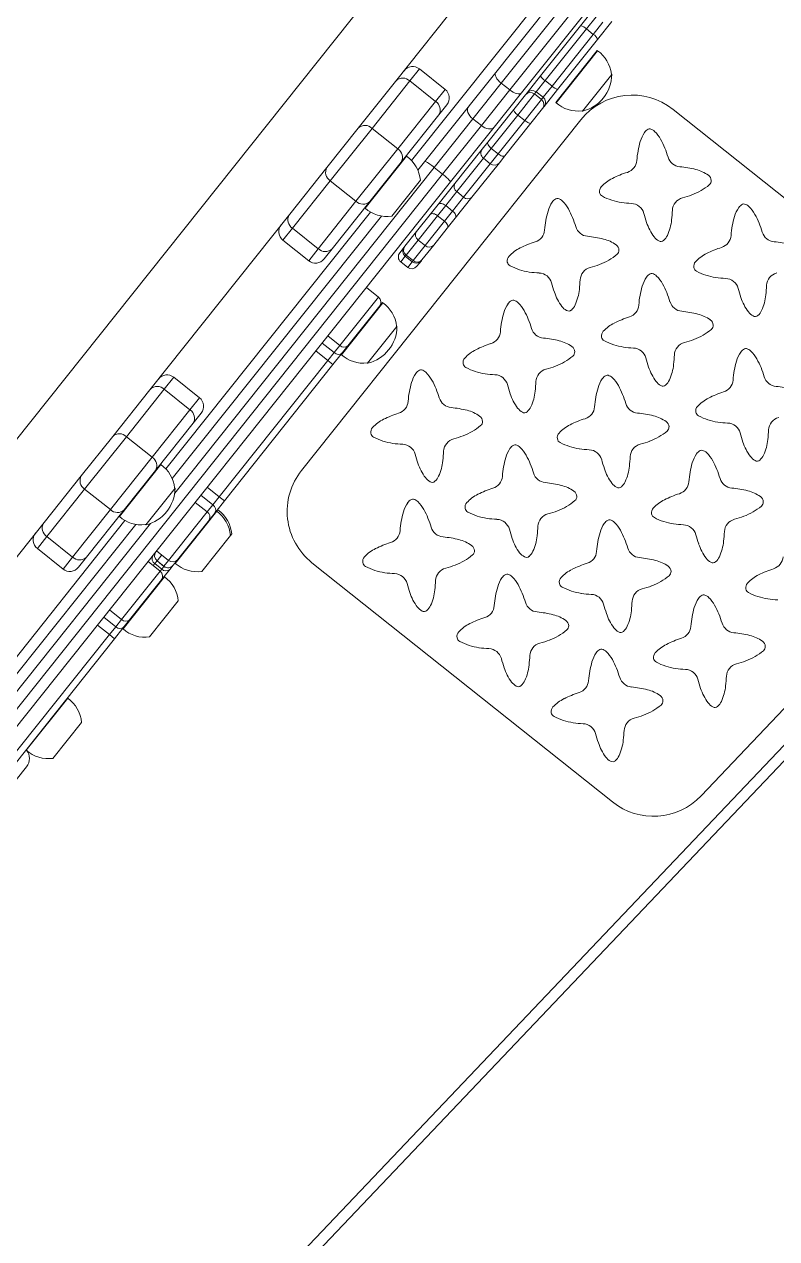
# Model space of a CAD drawing. Header units: millimetres. Extents: x -229914 to 856942, y -268655 to 87212.
# Drawn here: x -139557 to -139214, y 24177 to 24732 of the extents above; entities that cross this region are included whole.
import ezdxf

# ---------------------------------------------------------------- set-up
doc = ezdxf.new("R2010")
doc.units = ezdxf.units.MM

# ---------------------------------------------------------------- blocks, each defined once
blk = doc.blocks.new('Т912NEW')
at = {"color": 7, "linetype": 'Continuous', "lineweight": 15}
for p, q in [((-1836.47, 1046.99), (-1754.23, 1986.99)), ((-1749.25, 1986.55), (-1831.49, 1046.55)), ((-2156, 1914.17), (-2156, 1124.17)), ((-2084.25, 1850.94), (-2084.25, 1677.34)), ((-2079.25, 1677.34), (-2079.25, 1850.94)), ((-2074.25, 1850.74), (-2074.25, 1679.64)), ((-2089.25, 1775.8), (-2089.25, 1622.53)), ((-2122.5, 1647.89), (-2122.5, 1750.44)), ((-2072.25, 1720.35), (-2072.25, 1730.88)), ((-2062.25, 1730.88), (-2062.25, 1720.35)), ((-2069.25, 1727.99), (-2069.25, 1720.96)), ((-2065.25, 1720.96), (-2065.25, 1727.99)), ((-2072.25, 1691.08), (-2072.25, 1720.35)), ((-2065.25, 1720.96), (-2069.25, 1720.96)), ((-2069.25, 1720.96), (-2069.25, 1690.76)), ((-2065.25, 1690.76), (-2065.25, 1720.96)), ((-2062.25, 1720.35), (-2062.25, 1691.08)), ((-2059.05, 1716.34), (-2059.25, 1716.34)), ((-2059.25, 1686), (-2059.25, 1716.34)), ((-2059.05, 1685.98), (-2059.05, 1716.35)), ((-1822.15, 1716.86), (-2015.4, 1716.86)), ((-2047.25, 1711.92), (-2047.49, 1711.91)), ((-2047.25, 1690.42), (-2047.25, 1711.92)), ((-2072.25, 1681.24), (-2072.25, 1691.08)), ((-2069.25, 1690.76), (-2069.25, 1684.2)), ((-2065.25, 1690.76), (-2069.25, 1690.76)), ((-2065.25, 1684.2), (-2065.25, 1690.76)), ((-2062.25, 1691.08), (-2062.25, 1681.24)), ((-2059.25, 1686), (-2059.05, 1686)), ((-2047.49, 1690.42), (-2047.25, 1690.42)), ((-2045.4, 1686.86), (-2045.4, 1482.21)), ((-2072.25, 1680.01), (-2072.25, 1681.24)), ((-2069.25, 1684.2), (-2069.25, 1682.97)), ((-2065.25, 1684.2), (-2069.25, 1684.2)), ((-2069.25, 1682.97), (-2069.25, 1670.68)), ((-2065.25, 1682.97), (-2069.25, 1682.97)), ((-2065.25, 1682.97), (-2065.25, 1684.2)), ((-2065.25, 1670.68), (-2065.25, 1682.97)), ((-2062.25, 1681.24), (-2062.25, 1680.01)), ((-1810.17, 1479.6), (-1792.27, 1684.24)), ((-2079.25, 1677.34), (-2084.25, 1677.34)), ((-2084.25, 1677.34), (-2084.25, 1656.51)), ((-2079.25, 1656.51), (-2079.25, 1677.34)), ((-2074.25, 1679.64), (-2074.25, 1659.62)), ((-2072.25, 1671.47), (-2072.25, 1680.01)), ((-2062.25, 1680.01), (-2062.25, 1671.47)), ((-2072.25, 1652.46), (-2072.25, 1671.47)), ((-2065.25, 1670.68), (-2069.25, 1670.68)), ((-2069.25, 1670.68), (-2069.25, 1651.23)), ((-2065.25, 1651.23), (-2065.25, 1670.68)), ((-2062.25, 1671.47), (-2062.25, 1652.46)), ((-2117.5, 1659.17), (-2117.5, 1652.15)), ((-2102.5, 1659.17), (-2117.5, 1659.17)), ((-2102.5, 1652.15), (-2102.5, 1659.17)), ((-2074.25, 1659.62), (-2074.25, 1627.72)), ((-2097.5, 1654.17), (-2097.5, 1648.32)), ((-2079.25, 1656.51), (-2084.25, 1656.51)), ((-2084.25, 1656.51), (-2084.25, 1628.15)), ((-2079.25, 1628.15), (-2079.25, 1656.51)), ((-2122.5, 1620.66), (-2122.5, 1647.89)), ((-2117.5, 1652.15), (-2117.5, 1624.49)), ((-2102.5, 1652.15), (-2117.5, 1652.15)), ((-2102.5, 1624.49), (-2102.5, 1652.15)), ((-2097.5, 1648.32), (-2097.5, 1620.66)), ((-2072.25, 1648.43), (-2072.25, 1652.46)), ((-2072.25, 1628.31), (-2072.25, 1648.43)), ((-2065.25, 1651.23), (-2069.25, 1651.23)), ((-2062.25, 1652.46), (-2062.25, 1648.43)), ((-2062.25, 1648.43), (-2062.25, 1628.31)), ((-2069.25, 1645.43), (-2065.25, 1645.43)), ((-2079.25, 1628.15), (-2084.25, 1628.15)), ((-2079.25, 1024.6), (-2079.25, 1628.15)), ((-2074.25, 1627.72), (-2074.25, 1024.17)), ((-2072.25, 1616.09), (-2072.25, 1628.31)), ((-2065.25, 1625.97), (-2069.25, 1625.97)), ((-2069.25, 1625.97), (-2069.25, 1617.83)), ((-2065.25, 1617.83), (-2065.25, 1625.97)), ((-2062.25, 1628.31), (-2062.25, 1616.09)), ((-2122.5, 1597.67), (-2122.5, 1620.66)), ((-2117.5, 1624.49), (-2117.5, 1593.84)), ((-2102.5, 1624.49), (-2117.5, 1624.49)), ((-2102.5, 1593.84), (-2102.5, 1624.49)), ((-2097.3, 1624.34), (-2097.5, 1624.34)), ((-2097.5, 1620.66), (-2097.5, 1597.67)), ((-2097.3, 1593.98), (-2097.3, 1624.35)), ((-2085.5, 1598.67), (-2085.5, 1619.67)), ((-2072.25, 1610.17), (-2072.25, 1616.09)), ((-2069.25, 1617.83), (-2069.25, 1611.9)), ((-2065.25, 1617.83), (-2069.25, 1617.83)), ((-2065.25, 1611.9), (-2065.25, 1617.83)), ((-2062.25, 1616.09), (-2062.25, 1610.17)), ((-2072.25, 1600.28), (-2072.25, 1610.17)), ((-2069.25, 1611.9), (-2069.25, 1597.67)), ((-2065.25, 1611.9), (-2069.25, 1611.9)), ((-2065.25, 1597.67), (-2065.25, 1611.9)), ((-2062.25, 1610.17), (-2062.25, 1600.28)), ((-2122.5, 1570.44), (-2122.5, 1597.67)), ((-2097.5, 1597.67), (-2097.5, 1570.01)), ((-2072.25, 1591.67), (-2072.25, 1600.28)), ((-2065.25, 1597.67), (-2069.25, 1597.67)), ((-2069.25, 1597.67), (-2069.25, 1588.86)), ((-2065.25, 1588.86), (-2065.25, 1597.67)), ((-2062.25, 1600.28), (-2062.25, 1591.67)), ((-2102.5, 1593.84), (-2117.5, 1593.84)), ((-2117.5, 1593.84), (-2117.5, 1566.18)), ((-2102.5, 1566.18), (-2102.5, 1593.84)), ((-2097.5, 1594), (-2097.3, 1594)), ((-2089.25, 1595.8), (-2089.25, 1442.53)), ((-2072.25, 1591.22), (-2072.25, 1591.67)), ((-2062.25, 1591.67), (-2062.25, 1591.22)), ((-2072.25, 1587.94), (-2072.25, 1591.22)), ((-2065.25, 1588.86), (-2069.25, 1588.86)), ((-2069.25, 1588.22), (-2065.25, 1588.22)), ((-2062.25, 1591.22), (-2062.25, 1587.94)), ((-2069.25, 1584.94), (-2065.25, 1584.94)), ((-2122.5, 1467.9), (-2122.5, 1570.44)), ((-2097.5, 1570.01), (-2097.5, 1564.17)), ((-2102.5, 1566.18), (-2117.5, 1566.18)), ((-2117.5, 1566.18), (-2117.5, 1559.17)), ((-2102.5, 1559.17), (-2102.5, 1566.18)), ((-2067.25, 1566.04), (-2074.25, 1566.04)), ((-2064.05, 1565.21), (-2064.25, 1565.21)), ((-2064.25, 1535.07), (-2064.25, 1565.21)), ((-2064.05, 1534.85), (-2064.05, 1565.22)), ((-2102.5, 1559.17), (-2117.5, 1559.17)), ((-2052.25, 1560.79), (-2052.49, 1560.78)), ((-2052.25, 1539.29), (-2052.25, 1560.79)), ((-2067.25, 1537.76), (-2074.25, 1537.76)), ((-2067.25, 1533.57), (-2067.25, 1537.76)), ((-2052.49, 1539.3), (-2052.25, 1539.29)), ((-2067.25, 1533.57), (-2074.25, 1533.57)), ((-2067.25, 1528.96), (-2067.25, 1533.57)), ((-2064.25, 1535.07), (-2064.25, 1528.96)), ((-2064.25, 1534.87), (-2064.05, 1534.87)), ((-2067.25, 1528.96), (-2074.25, 1528.96)), ((-2067.25, 1528.96), (-2064.25, 1528.96)), ((-2067.25, 1449.37), (-2067.25, 1528.96)), ((-2064.25, 1528.96), (-2064.25, 1449.37)), ((-2117.5, 1479.17), (-2117.5, 1472.15)), ((-2102.5, 1479.17), (-2117.5, 1479.17)), ((-2102.5, 1472.15), (-2102.5, 1479.17)), ((-2117.5, 1472.15), (-2117.5, 1444.49)), ((-2102.5, 1472.15), (-2117.5, 1472.15)), ((-2102.5, 1444.49), (-2102.5, 1472.15)), ((-2097.5, 1474.17), (-2097.5, 1468.32)), ((-2122.5, 1440.66), (-2122.5, 1467.9)), ((-2097.5, 1468.32), (-2097.5, 1440.66)), ((-2067.25, 1449.37), (-2074.25, 1449.37)), ((-2067.25, 1444.76), (-2067.25, 1449.37)), ((-2067.25, 1449.37), (-2064.25, 1449.37)), ((-2064.25, 1449.37), (-2064.25, 1443.26)), ((-2015.4, 1452.21), (-1840.06, 1452.21)), ((-2117.5, 1444.49), (-2117.5, 1413.84)), ((-2102.5, 1444.49), (-2117.5, 1444.49)), ((-2102.5, 1413.84), (-2102.5, 1444.49)), ((-2097.3, 1444.34), (-2097.5, 1444.34)), ((-2097.3, 1413.98), (-2097.3, 1444.35)), ((-2067.25, 1444.76), (-2074.25, 1444.76)), ((-2067.25, 1440.58), (-2067.25, 1444.76)), ((-2064.05, 1444.34), (-2064.25, 1444.34)), ((-2064.05, 1443.46), (-2064.25, 1443.46)), ((-2064.25, 1413.12), (-2064.25, 1443.26)), ((-2064.05, 1443.46), (-2064.05, 1444.35)), ((-2064.05, 1413.11), (-2064.05, 1443.48)), ((-2122.5, 1417.67), (-2122.5, 1440.66)), ((-2097.5, 1440.66), (-2097.5, 1417.67)), ((-2085.5, 1439.92), (-2085.74, 1439.91)), ((-2085.5, 1439.92), (-2085.5, 1418.42)), ((-2067.25, 1440.58), (-2074.25, 1440.58)), ((-2052.25, 1438.79), (-2052.25, 1439.67)), ((-2052.25, 1417.79), (-2052.25, 1438.79)), ((-2122.5, 1390.44), (-2122.5, 1417.67)), ((-2097.5, 1417.67), (-2097.5, 1390.01)), ((-2089.25, 1415.8), (-2089.25, 1262.53)), ((-2085.74, 1418.42), (-2085.5, 1418.42)), ((-2102.5, 1413.84), (-2117.5, 1413.84)), ((-2117.5, 1413.84), (-2117.5, 1386.18)), ((-2102.5, 1386.18), (-2102.5, 1413.84)), ((-2097.5, 1414), (-2097.3, 1414)), ((-2074.25, 1412.29), (-2067.25, 1412.29)), ((-2067.25, 1408.84), (-2071.25, 1408.84)), ((-2071.25, 1408.84), (-2071.25, 1408.8)), ((-2067.25, 1408.8), (-2071.25, 1408.8)), ((-2067.25, 1408.8), (-2067.25, 1408.84)), ((-2064.25, 1413.12), (-2064.05, 1413.12)), ((-2064.25, 1413.12), (-2064.25, 1411.8)), ((-2064.25, 1411.8), (-2064.25, 1409.44)), ((-2064.25, 1409.44), (-2064.25, 1405.21)), ((-2067.25, 1406.04), (-2074.25, 1406.04)), ((-2067.25, 1407.23), (-2071.25, 1407.23)), ((-2064.05, 1405.21), (-2064.25, 1405.21)), ((-2064.25, 1375.07), (-2064.25, 1405.21)), ((-2064.05, 1374.85), (-2064.05, 1405.22)), ((-2052.25, 1379.54), (-2052.25, 1400.54)), ((-2122.5, 1287.89), (-2122.5, 1390.44)), ((-2097.5, 1390.01), (-2097.5, 1384.17)), ((-2102.5, 1386.18), (-2117.5, 1386.18)), ((-2117.5, 1386.18), (-2117.5, 1379.17)), ((-2102.5, 1379.17), (-2102.5, 1386.18)), ((-2102.5, 1379.17), (-2117.5, 1379.17)), ((-2067.25, 1377.76), (-2074.25, 1377.76)), ((-2067.25, 1373.57), (-2067.25, 1377.76)), ((-2067.25, 1373.57), (-2074.25, 1373.57)), ((-2067.25, 1368.96), (-2067.25, 1373.57)), ((-2064.25, 1375.07), (-2064.25, 1368.96)), ((-2064.25, 1374.87), (-2064.05, 1374.87)), ((-2067.25, 1368.96), (-2074.25, 1368.96)), ((-2067.25, 1368.96), (-2064.25, 1368.96)), ((-2067.25, 1289.37), (-2067.25, 1368.96)), ((-2064.25, 1368.96), (-2064.25, 1289.37)), ((-2064.05, 1334.34), (-2064.25, 1334.34)), ((-2064.05, 1303.98), (-2064.05, 1334.35)), ((-2052.25, 1308.67), (-2052.25, 1329.67)), ((-2064.25, 1304), (-2064.05, 1304)), ((-2059.25, 1298.17), (-2059.25, 1282.96))]:
    blk.add_line(p, q, dxfattribs=at)
at = {"color": 8, "linetype": 'Continuous', "lineweight": 15}
for p, q in [((-2094.25, 1624.2), (-2094.25, 1774.13)), ((-2069.25, 1651.23), (-2069.25, 1645.43)), ((-2065.25, 1645.43), (-2065.25, 1651.23)), ((-2069.25, 1645.43), (-2069.25, 1625.97)), ((-2065.25, 1625.97), (-2065.25, 1645.43)), ((-2084.25, 1628.15), (-2084.25, 1438.08)), ((-2094.25, 1444.2), (-2094.25, 1594.13)), ((-2069.25, 1588.86), (-2069.25, 1588.22)), ((-2069.25, 1588.22), (-2069.25, 1584.94)), ((-2065.25, 1588.22), (-2065.25, 1588.86)), ((-2065.25, 1584.94), (-2065.25, 1588.22)), ((-2067.25, 1537.76), (-2067.25, 1566.04)), ((-2067.25, 1412.29), (-2067.25, 1440.58)), ((-2084.25, 1420.25), (-2084.25, 1024.6)), ((-2094.25, 1264.2), (-2094.25, 1414.13)), ((-2071.25, 1412.29), (-2071.25, 1408.84)), ((-2071.25, 1408.8), (-2071.25, 1407.23)), ((-2067.25, 1408.84), (-2067.25, 1412.29)), ((-2067.25, 1407.23), (-2067.25, 1408.8)), ((-2071.25, 1407.23), (-2071.25, 1406.04)), ((-2067.25, 1406.04), (-2067.25, 1407.23)), ((-2067.25, 1377.76), (-2067.25, 1406.04))]:
    blk.add_line(p, q, dxfattribs=at)
at = {"color": 7, "linetype": 'Continuous', "lineweight": 15, "flags": 128}
for points in [[(-2089.25, 1679.64), (-2089.16, 1679.19), (-2088.87, 1678.76), (-2088.41, 1678.36), (-2087.79, 1678.01), (-2087.03, 1677.73), (-2086.17, 1677.51), (-2085.23, 1677.38), (-2084.25, 1677.34)], [(-2079.25, 1677.34), (-2078.28, 1677.38), (-2077.34, 1677.51), (-2076.47, 1677.73), (-2075.72, 1678.01), (-2075.09, 1678.36), (-2074.63, 1678.76), (-2074.35, 1679.19), (-2074.25, 1679.64)], [(-2072.25, 1671.47), (-2072.19, 1671.32), (-2072.02, 1671.17), (-2071.75, 1671.03), (-2071.37, 1670.91), (-2070.92, 1670.82), (-2070.4, 1670.74), (-2069.84, 1670.7), (-2069.25, 1670.68)], [(-2065.25, 1670.68), (-2064.67, 1670.7), (-2064.1, 1670.74), (-2063.58, 1670.82), (-2063.13, 1670.91), (-2062.76, 1671.03), (-2062.48, 1671.17), (-2062.31, 1671.32), (-2062.25, 1671.47)], [(-2089.25, 1659.62), (-2089.16, 1659.02), (-2088.87, 1658.43), (-2088.41, 1657.9), (-2087.79, 1657.42), (-2087.03, 1657.04), (-2086.17, 1656.75), (-2085.23, 1656.57), (-2084.25, 1656.51)], [(-2079.25, 1656.51), (-2078.28, 1656.57), (-2077.34, 1656.75), (-2076.47, 1657.04), (-2075.72, 1657.42), (-2075.09, 1657.9), (-2074.63, 1658.43), (-2074.35, 1659.02), (-2074.25, 1659.62)], [(-2072.25, 1652.46), (-2072.19, 1652.22), (-2072.02, 1651.99), (-2071.75, 1651.78), (-2071.37, 1651.59), (-2070.92, 1651.44), (-2070.4, 1651.32), (-2069.84, 1651.25), (-2069.25, 1651.23)], [(-2065.25, 1651.23), (-2064.67, 1651.25), (-2064.1, 1651.32), (-2063.58, 1651.44), (-2063.13, 1651.59), (-2062.76, 1651.78), (-2062.48, 1651.99), (-2062.31, 1652.22), (-2062.25, 1652.46)], [(-2072.25, 1616.09), (-2072.19, 1616.43), (-2072.02, 1616.76), (-2071.75, 1617.06), (-2071.37, 1617.32), (-2070.92, 1617.53), (-2070.4, 1617.69), (-2069.84, 1617.79), (-2069.25, 1617.83)], [(-2065.25, 1617.83), (-2064.67, 1617.79), (-2064.1, 1617.69), (-2063.58, 1617.53), (-2063.13, 1617.32), (-2062.76, 1617.06), (-2062.48, 1616.76), (-2062.31, 1616.43), (-2062.25, 1616.09)], [(-2072.25, 1610.17), (-2072.19, 1610.51), (-2072.02, 1610.83), (-2071.75, 1611.13), (-2071.37, 1611.39), (-2070.92, 1611.61), (-2070.4, 1611.77), (-2069.84, 1611.87), (-2069.25, 1611.9)], [(-2065.25, 1611.9), (-2064.67, 1611.87), (-2064.1, 1611.77), (-2063.58, 1611.61), (-2063.13, 1611.39), (-2062.76, 1611.13), (-2062.48, 1610.83), (-2062.31, 1610.51), (-2062.25, 1610.17)]]:
    blk.add_lwpolyline(points, dxfattribs=at)
at = {"color": 7, "linetype": 'Continuous', "lineweight": 15}
for centre, radius, start, end in [((-2069.97, 1716.85), 4.18, 80.1126, 123.0775), ((-2064.53, 1716.85), 4.18, 56.9225, 99.8874), ((-2058.25, 1701.16), 15.21, 44.9558, 93.0153), ((-2015.4, 1686.86), 30, 90, 180), ((-2061.06, 1701.17), 17.5, 322.1, 37.9), ((-2014.53, 1700.81), 4.53, 155.3693, 184.7402), ((-2017.45, 1702.15), 1.32, 113.9542, 155.3693), ((-2016.14, 1699.22), 4.53, 84.5834, 113.9542), ((-2017.11, 1689.01), 14.78, 67.0121, 84.5834), ((-2027.92, 1663.53), 42.46, 55.1356, 67.0121), ((-1983.04, 1685.95), 17.44, 93.4563, 114.3271), ((-1983.91, 1700.26), 3.11, 41.2351, 93.4563), ((-1959.53, 1700.81), 4.53, 155.3693, 184.7402), ((-1962.45, 1702.15), 1.32, 113.9542, 155.3693), ((-1961.14, 1699.22), 4.53, 84.5834, 113.9542), ((-1962.11, 1689.01), 14.78, 67.0121, 84.5834), ((-1972.92, 1663.53), 42.46, 55.1356, 67.0121), ((-2004.31, 1701.66), 14.78, 184.7402, 202.3114), ((-2000.1, 1703.46), 6.2, 235.1356, 303.3915), ((-1970.98, 1659.27), 46.73, 114.3271, 123.3915), ((-2008.26, 1705.87), 27.81, 329.2273, 348.3059), ((-1983.38, 1700.72), 2.4, 348.3059, 41.2351), ((-1949.31, 1701.66), 14.78, 184.7402, 202.3114), ((-1945.1, 1703.46), 6.2, 235.1356, 303.3915), ((-1915.98, 1659.27), 46.73, 114.3271, 123.3915), ((-1978.71, 1712.17), 42.46, 202.3114, 214.1879), ((-2022.3, 1714.24), 44.16, 323.357, 329.2273), ((-1923.71, 1712.17), 42.46, 202.3114, 214.1879), ((-2069.99, 1697.96), 7.24, 251.8115, 275.879), ((-2064.51, 1697.96), 7.24, 264.121, 288.1885), ((-2058.25, 1701.17), 15.21, 266.9847, 315.0442), ((-2018.96, 1684.82), 6.2, 325.932, 34.1879), ((-1981.9, 1684.18), 6.2, 143.357, 215.1996), ((-1963.96, 1684.82), 6.2, 325.932, 34.1879), ((-1926.9, 1684.18), 6.2, 143.357, 215.1996), ((-2069.27, 1681.22), 2.98, 89.5874, 179.5825), ((-2069.27, 1679.99), 2.98, 89.5893, 179.5806), ((-2065.23, 1681.22), 2.98, 0.4175, 90.4126), ((-2065.23, 1679.99), 2.98, 0.4194, 90.4107), ((-1975.12, 1655.18), 46.73, 145.932, 154.9964), ((-2069.59, 1622.33), 101.11, 32.7363, 35.1996), ((-1920.12, 1655.18), 46.73, 145.932, 154.9964), ((-2014.59, 1622.33), 101.11, 32.7363, 35.1996), ((-2001.66, 1667.56), 17.44, 154.9964, 175.8672), ((-2003.39, 1664.88), 22.42, 13.7819, 32.7363), ((-1946.66, 1667.56), 17.44, 154.9964, 175.8672), ((-1948.39, 1664.88), 22.42, 13.7819, 32.7363), ((-2029.48, 1707.15), 44.16, 300.0962, 305.9665), ((-1999.9, 1666.39), 6.2, 54.1239, 125.9665), ((-1937.01, 1753.34), 101.11, 234.1239, 236.5872), ((-1988.54, 1668.52), 7.13, 350.5667, 13.7819), ((-1974.48, 1707.15), 44.16, 300.0962, 305.9665), ((-1944.9, 1666.39), 6.2, 54.1239, 125.9665), ((-1882.01, 1753.34), 101.11, 234.1239, 236.5872), ((-1933.54, 1668.52), 7.13, 350.5667, 13.7819), ((-2015.95, 1668.59), 3.11, 175.8672, 228.0884), ((-2016.42, 1668.06), 2.4, 228.0884, 281.0176), ((-2021.28, 1693.01), 27.81, 281.0176, 300.0962), ((-1980.35, 1687.66), 22.42, 236.5872, 255.5416), ((-1984.16, 1672.85), 7.13, 255.5416, 278.7568), ((-1983.37, 1667.66), 1.88, 278.7568, 350.5667), ((-1960.95, 1668.59), 3.11, 175.8672, 228.0884), ((-1961.42, 1668.06), 2.4, 228.0884, 281.0176), ((-1966.28, 1693.01), 27.81, 281.0176, 300.0962), ((-1925.35, 1687.66), 22.42, 236.5872, 255.5416), ((-1929.16, 1672.85), 7.13, 255.5416, 278.7568), ((-1928.37, 1667.66), 1.88, 278.7568, 350.5667), ((-2117.5, 1654.17), 5, 90, 180), ((-2102.5, 1654.17), 5, 0, 90), ((-2029.3, 1648.13), 4.53, 84.5834, 113.9542), ((-2030.27, 1637.92), 14.78, 67.0121, 84.5834), ((-1974.3, 1648.13), 4.53, 84.5834, 113.9542), ((-1975.27, 1637.92), 14.78, 67.0121, 84.5834), ((-1919.3, 1648.13), 4.53, 84.5834, 113.9542), ((-1920.27, 1637.92), 14.78, 67.0121, 84.5834), ((-2118.02, 1647.64), 4.53, 83.4612, 171.4446), ((-2101.98, 1647.64), 4.53, 8.5463, 96.5479), ((-2069.25, 1648.43), 3, 180, 270), ((-2065.25, 1648.43), 3, 270, 0), ((-2027.68, 1649.72), 4.53, 155.3693, 184.7402), ((-2017.47, 1650.57), 14.78, 184.7402, 202.3114), ((-2030.6, 1651.06), 1.32, 113.9542, 155.3693), ((-2041.08, 1612.44), 42.46, 55.1356, 67.0121), ((-2013.26, 1652.37), 6.2, 235.1356, 303.3915), ((-1984.13, 1608.18), 46.73, 114.3271, 123.3915), ((-1996.19, 1634.87), 17.44, 93.4563, 114.3271), ((-2021.41, 1654.79), 27.81, 329.2273, 348.3059), ((-1997.06, 1649.17), 3.11, 41.2351, 93.4563), ((-1996.53, 1649.64), 2.4, 348.3059, 41.2351), ((-1972.68, 1649.72), 4.53, 155.3693, 184.7402), ((-1962.47, 1650.57), 14.78, 184.7402, 202.3114), ((-1975.6, 1651.06), 1.32, 113.9542, 155.3693), ((-1986.08, 1612.44), 42.46, 55.1356, 67.0121), ((-1958.26, 1652.37), 6.2, 235.1356, 303.3915), ((-1929.13, 1608.18), 46.73, 114.3271, 123.3915), ((-1941.19, 1634.87), 17.44, 93.4563, 114.3271), ((-1966.41, 1654.79), 27.81, 329.2273, 348.3059), ((-1942.06, 1649.17), 3.11, 41.2351, 93.4563), ((-1941.53, 1649.64), 2.4, 348.3059, 41.2351), ((-1917.68, 1649.72), 4.53, 155.3693, 184.7402), ((-1907.47, 1650.57), 14.78, 184.7402, 202.3114), ((-1920.6, 1651.06), 1.32, 113.9542, 155.3693), ((-1931.08, 1612.44), 42.46, 55.1356, 67.0121), ((-1903.26, 1652.37), 6.2, 235.1356, 303.3915), ((-1874.13, 1608.18), 46.73, 114.3271, 123.3915), ((-1991.86, 1661.08), 42.46, 202.3114, 214.1879), ((-1936.86, 1661.08), 42.46, 202.3114, 214.1879), ((-1881.86, 1661.08), 42.46, 202.3114, 214.1879), ((-2032.11, 1633.74), 6.2, 325.932, 34.1879), ((-1995.05, 1633.09), 6.2, 143.357, 215.1996), ((-2035.46, 1663.15), 44.16, 323.357, 329.2273), ((-1977.11, 1633.74), 6.2, 325.932, 34.1879), ((-1940.05, 1633.09), 6.2, 143.357, 215.1996), ((-1980.46, 1663.15), 44.16, 323.357, 329.2273), ((-1922.11, 1633.74), 6.2, 325.932, 34.1879), ((-1885.05, 1633.09), 6.2, 143.357, 215.1996), ((-2085.49, 1613.48), 14.72, 85.1682, 104.7958), ((-2078.01, 1613.48), 14.72, 75.2044, 94.8326), ((-2069.55, 1628.68), 2.73, 187.9577, 276.1934), ((-2064.96, 1628.68), 2.73, 263.8066, 352.0423), ((-1988.27, 1604.09), 46.73, 145.932, 154.9964), ((-2082.74, 1571.24), 101.11, 32.7363, 35.1996), ((-2016.54, 1613.79), 22.42, 13.7819, 32.7363), ((-1933.27, 1604.09), 46.73, 145.932, 154.9964), ((-2027.74, 1571.24), 101.11, 32.7363, 35.1996), ((-1961.54, 1613.79), 22.42, 13.7819, 32.7363), ((-1878.27, 1604.09), 46.73, 145.932, 154.9964), ((-1972.74, 1571.24), 101.11, 32.7363, 35.1996), ((-1906.54, 1613.79), 22.42, 13.7819, 32.7363), ((-2118.02, 1619.98), 4.53, 83.4646, 171.4412), ((-2101.99, 1619.98), 4.53, 8.5498, 96.5445), ((-2096.5, 1609.16), 15.21, 43.6736, 93.0153), ((-2014.81, 1616.47), 17.44, 154.9964, 175.8672), ((-2042.63, 1656.06), 44.16, 300.0962, 305.9665), ((-2013.05, 1615.3), 6.2, 54.1239, 125.9665), ((-1950.17, 1702.25), 101.11, 234.1239, 236.5872), ((-1959.81, 1616.47), 17.44, 154.9964, 175.8672), ((-1987.63, 1656.06), 44.16, 300.0962, 305.9665), ((-1958.05, 1615.3), 6.2, 54.1239, 125.9665), ((-1895.17, 1702.25), 101.11, 234.1239, 236.5872), ((-1904.81, 1616.47), 17.44, 154.9964, 175.8672), ((-1932.63, 1656.06), 44.16, 300.0962, 305.9665), ((-1903.05, 1615.3), 6.2, 54.1239, 125.9665), ((-1840.17, 1702.25), 101.11, 234.1239, 236.5872), ((-2029.11, 1617.5), 3.11, 175.8672, 228.0884), ((-2029.58, 1616.98), 2.4, 228.0884, 281.0176), ((-2034.43, 1641.92), 27.81, 281.0176, 300.0962), ((-1993.5, 1636.57), 22.42, 236.5872, 255.5416), ((-1997.32, 1621.76), 7.13, 255.5416, 278.7568), ((-1996.52, 1616.57), 1.88, 278.7568, 350.5667), ((-2001.69, 1617.43), 7.13, 350.5667, 13.7819), ((-1974.11, 1617.5), 3.11, 175.8672, 228.0884), ((-1974.58, 1616.98), 2.4, 228.0884, 281.0176), ((-1979.43, 1641.92), 27.81, 281.0176, 300.0962), ((-1938.5, 1636.57), 22.42, 236.5872, 255.5416), ((-1942.32, 1621.76), 7.13, 255.5416, 278.7568), ((-1941.52, 1616.57), 1.88, 278.7568, 350.5667), ((-1946.69, 1617.43), 7.13, 350.5667, 13.7819), ((-1919.11, 1617.5), 3.11, 175.8672, 228.0884), ((-1919.58, 1616.98), 2.4, 228.0884, 281.0176), ((-1924.43, 1641.92), 27.81, 281.0176, 300.0962), ((-1883.5, 1636.57), 22.42, 236.5872, 255.5416), ((-1887.32, 1621.76), 7.13, 255.5416, 278.7568), ((-1886.52, 1616.57), 1.88, 278.7568, 350.5667), ((-1891.69, 1617.43), 7.13, 350.5667, 13.7819), ((-2017.45, 1602.15), 1.32, 113.9542, 155.3693), ((-2016.14, 1599.22), 4.53, 84.5834, 113.9542), ((-2017.11, 1589.01), 14.78, 67.0121, 84.5834), ((-1983.04, 1585.95), 17.44, 93.4563, 114.3271), ((-1983.91, 1600.26), 3.11, 41.2351, 93.4563), ((-1962.45, 1602.15), 1.32, 113.9542, 155.3693), ((-1961.14, 1599.22), 4.53, 84.5834, 113.9542), ((-1962.11, 1589.01), 14.78, 67.0121, 84.5834), ((-1928.04, 1585.95), 17.44, 93.4563, 114.3271), ((-1928.91, 1600.26), 3.11, 41.2351, 93.4563), ((-1907.45, 1602.15), 1.32, 113.9542, 155.3693), ((-1906.14, 1599.22), 4.53, 84.5834, 113.9542), ((-1907.11, 1589.01), 14.78, 67.0121, 84.5834), ((-1873.04, 1585.95), 17.44, 93.4563, 114.3271), ((-1873.91, 1600.26), 3.11, 41.2351, 93.4563), ((-2118.02, 1598.35), 4.53, 188.5607, 276.5335), ((-2101.99, 1598.35), 4.53, 263.4574, 351.4484), ((-2096.5, 1609.17), 15.21, 266.9847, 316.3264), ((-2069.44, 1600.49), 2.82, 184.3184, 273.7444), ((-2065.07, 1600.49), 2.82, 266.2556, 355.6816), ((-2014.53, 1600.81), 4.53, 155.3693, 184.7402), ((-2004.31, 1601.66), 14.78, 184.7402, 202.3114), ((-2027.92, 1563.53), 42.46, 55.1356, 67.0121), ((-2000.1, 1603.46), 6.2, 235.1356, 303.3915), ((-1970.98, 1559.27), 46.73, 114.3271, 123.3915), ((-2008.26, 1605.87), 27.81, 329.2273, 348.3059), ((-1983.38, 1600.72), 2.4, 348.3059, 41.2351), ((-1959.53, 1600.81), 4.53, 155.3693, 184.7402), ((-1949.31, 1601.66), 14.78, 184.7402, 202.3114), ((-1972.92, 1563.53), 42.46, 55.1356, 67.0121), ((-1945.1, 1603.46), 6.2, 235.1356, 303.3915), ((-1915.98, 1559.27), 46.73, 114.3271, 123.3915), ((-1953.26, 1605.87), 27.81, 329.2273, 348.3059), ((-1928.38, 1600.72), 2.4, 348.3059, 41.2351), ((-1904.53, 1600.81), 4.53, 155.3693, 184.7402), ((-1894.31, 1601.66), 14.78, 184.7402, 202.3114), ((-1917.92, 1563.53), 42.46, 55.1356, 67.0121), ((-1890.1, 1603.46), 6.2, 235.1356, 303.3915), ((-1860.98, 1559.27), 46.73, 114.3271, 123.3915), ((-1898.26, 1605.87), 27.81, 329.2273, 348.3059), ((-1873.38, 1600.72), 2.4, 348.3059, 41.2351), ((-2069.35, 1591.77), 2.91, 181.9865, 271.8519), ((-2065.16, 1591.77), 2.91, 268.1481, 358.0135), ((-1978.71, 1612.17), 42.46, 202.3114, 214.1879), ((-2022.3, 1614.24), 44.16, 323.357, 329.2273), ((-1923.71, 1612.17), 42.46, 202.3114, 214.1879), ((-1967.3, 1614.24), 44.16, 323.357, 329.2273), ((-1868.71, 1612.17), 42.46, 202.3114, 214.1879), ((-1912.3, 1614.24), 44.16, 323.357, 329.2273), ((-2069.25, 1591.22), 3, 180, 270), ((-2069.25, 1587.94), 3, 180, 270), ((-2065.25, 1591.22), 3, 270, 0), ((-2065.25, 1587.94), 3, 270, 0), ((-2018.96, 1584.82), 6.2, 325.932, 34.1879), ((-1981.9, 1584.18), 6.2, 143.357, 215.1996), ((-1963.96, 1584.82), 6.2, 325.932, 34.1879), ((-1926.9, 1584.18), 6.2, 143.357, 215.1996), ((-1908.96, 1584.82), 6.2, 325.932, 34.1879), ((-1871.9, 1584.18), 6.2, 143.357, 215.1996), ((-1853.96, 1584.82), 6.2, 325.932, 34.1879), ((-1975.12, 1555.18), 46.73, 145.932, 154.9964), ((-2069.59, 1522.33), 101.11, 32.7363, 35.1996), ((-1920.12, 1555.18), 46.73, 145.932, 154.9964), ((-2014.59, 1522.33), 101.11, 32.7363, 35.1996), ((-1865.12, 1555.18), 46.73, 145.932, 154.9964), ((-1959.59, 1522.33), 101.11, 32.7363, 35.1996), ((-1810.12, 1555.18), 46.73, 145.932, 154.9964), ((-2003.39, 1564.88), 22.42, 13.7819, 32.7363), ((-1948.39, 1564.88), 22.42, 13.7819, 32.7363), ((-1893.39, 1564.88), 22.42, 13.7819, 32.7363), ((-2118.02, 1570.69), 4.53, 188.5588, 276.5354), ((-2101.99, 1570.69), 4.53, 263.4555, 351.4502), ((-2001.66, 1567.56), 17.44, 154.9964, 175.8672), ((-2029.48, 1607.15), 44.16, 300.0962, 305.9665), ((-1999.9, 1566.39), 6.2, 54.1239, 125.9665), ((-1937.01, 1653.34), 101.11, 234.1239, 236.5872), ((-1988.54, 1568.52), 7.13, 350.5667, 13.7819), ((-1946.66, 1567.56), 17.44, 154.9964, 175.8672), ((-1974.48, 1607.15), 44.16, 300.0962, 305.9665), ((-1944.9, 1566.39), 6.2, 54.1239, 125.9665), ((-1882.01, 1653.34), 101.11, 234.1239, 236.5872), ((-1933.54, 1568.52), 7.13, 350.5667, 13.7819), ((-1891.66, 1567.56), 17.44, 154.9964, 175.8672), ((-1919.48, 1607.15), 44.16, 300.0962, 305.9665), ((-1889.9, 1566.39), 6.2, 54.1239, 125.9665), ((-1827.01, 1653.34), 101.11, 234.1239, 236.5872), ((-1878.54, 1568.52), 7.13, 350.5667, 13.7819), ((-1836.66, 1567.56), 17.44, 154.9964, 175.8672), ((-1864.48, 1607.15), 44.16, 300.0962, 305.9665), ((-2117.5, 1564.17), 5, 180, 270), ((-2102.5, 1564.17), 5, 270, 0), ((-2067.25, 1563.04), 3, 0, 90), ((-2063.25, 1550.04), 15.21, 44.9558, 93.0153), ((-2015.95, 1568.59), 3.11, 175.8672, 228.0884), ((-2016.42, 1568.06), 2.4, 228.0884, 281.0176), ((-2021.28, 1593.01), 27.81, 281.0176, 300.0962), ((-1980.35, 1587.66), 22.42, 236.5872, 255.5416), ((-1984.16, 1572.85), 7.13, 255.5416, 278.7568), ((-1983.37, 1567.66), 1.88, 278.7568, 350.5667), ((-1960.95, 1568.59), 3.11, 175.8672, 228.0884), ((-1961.42, 1568.06), 2.4, 228.0884, 281.0176), ((-1966.28, 1593.01), 27.81, 281.0176, 300.0962), ((-1925.35, 1587.66), 22.42, 236.5872, 255.5416), ((-1929.16, 1572.85), 7.13, 255.5416, 278.7568), ((-1928.37, 1567.66), 1.88, 278.7568, 350.5667), ((-1905.95, 1568.59), 3.11, 175.8672, 228.0884), ((-1906.42, 1568.06), 2.4, 228.0884, 281.0176), ((-1911.28, 1593.01), 27.81, 281.0176, 300.0962), ((-1870.35, 1587.66), 22.42, 236.5872, 255.5416), ((-1874.16, 1572.85), 7.13, 255.5416, 278.7568), ((-1873.37, 1567.66), 1.88, 278.7568, 350.5667), ((-1850.95, 1568.59), 3.11, 175.8672, 228.0884), ((-1851.42, 1568.06), 2.4, 228.0884, 281.0176), ((-1856.28, 1593.01), 27.81, 281.0176, 300.0962), ((-2066.06, 1550.04), 17.5, 322.1, 37.9), ((-2027.68, 1549.72), 4.53, 155.3693, 184.7402), ((-2017.47, 1550.57), 14.78, 184.7402, 202.3114), ((-2030.6, 1551.06), 1.32, 113.9542, 155.3693), ((-2029.3, 1548.13), 4.53, 84.5834, 113.9542), ((-2030.27, 1537.92), 14.78, 67.0121, 84.5834), ((-2041.08, 1512.44), 42.46, 55.1356, 67.0121), ((-2013.26, 1552.37), 6.2, 235.1356, 303.3915), ((-1984.13, 1508.18), 46.73, 114.3271, 123.3915), ((-1996.19, 1534.87), 17.44, 93.4563, 114.3271), ((-2021.41, 1554.79), 27.81, 329.2273, 348.3059), ((-1997.06, 1549.17), 3.11, 41.2351, 93.4563), ((-1996.53, 1549.64), 2.4, 348.3059, 41.2351), ((-1972.68, 1549.72), 4.53, 155.3693, 184.7402), ((-1962.47, 1550.57), 14.78, 184.7402, 202.3114), ((-1975.6, 1551.06), 1.32, 113.9542, 155.3693), ((-1974.3, 1548.13), 4.53, 84.5834, 113.9542), ((-1975.27, 1537.92), 14.78, 67.0121, 84.5834), ((-1986.08, 1512.44), 42.46, 55.1356, 67.0121), ((-1958.26, 1552.37), 6.2, 235.1356, 303.3915), ((-1929.13, 1508.18), 46.73, 114.3271, 123.3915), ((-1941.19, 1534.87), 17.44, 93.4563, 114.3271), ((-1966.41, 1554.79), 27.81, 329.2273, 348.3059), ((-1942.06, 1549.17), 3.11, 41.2351, 93.4563), ((-1941.53, 1549.64), 2.4, 348.3059, 41.2351), ((-1917.68, 1549.72), 4.53, 155.3693, 184.7402), ((-1907.47, 1550.57), 14.78, 184.7402, 202.3114), ((-1920.6, 1551.06), 1.32, 113.9542, 155.3693), ((-1919.3, 1548.13), 4.53, 84.5834, 113.9542), ((-1920.27, 1537.92), 14.78, 67.0121, 84.5834), ((-1931.08, 1512.44), 42.46, 55.1356, 67.0121), ((-1903.26, 1552.37), 6.2, 235.1356, 303.3915), ((-1874.13, 1508.18), 46.73, 114.3271, 123.3915), ((-1886.19, 1534.87), 17.44, 93.4563, 114.3271), ((-1911.41, 1554.79), 27.81, 329.2273, 348.3059), ((-1887.06, 1549.17), 3.11, 41.2351, 93.4563), ((-1886.53, 1549.64), 2.4, 348.3059, 41.2351), ((-1862.68, 1549.72), 4.53, 155.3693, 184.7402), ((-1852.47, 1550.57), 14.78, 184.7402, 202.3114), ((-1865.6, 1551.06), 1.32, 113.9542, 155.3693), ((-1864.3, 1548.13), 4.53, 84.5834, 113.9542), ((-1865.27, 1537.92), 14.78, 67.0121, 84.5834), ((-1876.08, 1512.44), 42.46, 55.1356, 67.0121), ((-1848.26, 1552.37), 6.2, 235.1356, 303.3915), ((-1819.13, 1508.18), 46.73, 114.3271, 123.3915), ((-1831.19, 1534.87), 17.44, 93.4563, 114.3271), ((-1856.41, 1554.79), 27.81, 329.2273, 348.3059), ((-1832.06, 1549.17), 3.11, 41.2351, 93.4563), ((-1831.53, 1549.64), 2.4, 348.3059, 41.2351), ((-1991.86, 1561.08), 42.46, 202.3114, 214.1879), ((-1936.86, 1561.08), 42.46, 202.3114, 214.1879), ((-1881.86, 1561.08), 42.46, 202.3114, 214.1879), ((-1826.86, 1561.08), 42.46, 202.3114, 214.1879), ((-2066.94, 1540.46), 2.72, 263.4975, 351.5397), ((-2063.25, 1550.04), 15.21, 266.9847, 315.0442), ((-2032.11, 1533.74), 6.2, 325.932, 34.1879), ((-1995.05, 1533.09), 6.2, 143.357, 215.1996), ((-2035.46, 1563.15), 44.16, 323.357, 329.2273), ((-1977.11, 1533.74), 6.2, 325.932, 34.1879), ((-1940.05, 1533.09), 6.2, 143.357, 215.1996), ((-1980.46, 1563.15), 44.16, 323.357, 329.2273), ((-1922.11, 1533.74), 6.2, 325.932, 34.1879), ((-1885.05, 1533.09), 6.2, 143.357, 215.1996), ((-1925.46, 1563.15), 44.16, 323.357, 329.2273), ((-1867.11, 1533.74), 6.2, 325.932, 34.1879), ((-1830.05, 1533.09), 6.2, 143.357, 215.1996), ((-1870.46, 1563.15), 44.16, 323.357, 329.2273), ((-2066.94, 1536.27), 2.72, 263.4975, 351.5397), ((-1988.27, 1504.09), 46.73, 145.932, 154.9964), ((-2082.74, 1471.24), 101.11, 32.7363, 35.1996), ((-2016.54, 1513.79), 22.42, 13.7819, 32.7363), ((-1933.27, 1504.09), 46.73, 145.932, 154.9964), ((-2027.74, 1471.24), 101.11, 32.7363, 35.1996), ((-1961.54, 1513.79), 22.42, 13.7819, 32.7363), ((-1878.27, 1504.09), 46.73, 145.932, 154.9964), ((-1972.74, 1471.24), 101.11, 32.7363, 35.1996), ((-1906.54, 1513.79), 22.42, 13.7819, 32.7363), ((-1823.27, 1504.09), 46.73, 145.932, 154.9964), ((-1917.74, 1471.24), 101.11, 32.7363, 35.1996), ((-1851.54, 1513.79), 22.42, 13.7819, 32.7363), ((-2014.81, 1516.47), 17.44, 154.9964, 175.8672), ((-2042.63, 1556.06), 44.16, 300.0962, 305.9665), ((-2013.05, 1515.3), 6.2, 54.1239, 125.9665), ((-1950.17, 1602.25), 101.11, 234.1239, 236.5872), ((-1959.81, 1516.47), 17.44, 154.9964, 175.8672), ((-1987.63, 1556.06), 44.16, 300.0962, 305.9665), ((-1958.05, 1515.3), 6.2, 54.1239, 125.9665), ((-1895.17, 1602.25), 101.11, 234.1239, 236.5872), ((-1904.81, 1516.47), 17.44, 154.9964, 175.8672), ((-1932.63, 1556.06), 44.16, 300.0962, 305.9665), ((-1903.05, 1515.3), 6.2, 54.1239, 125.9665), ((-1840.17, 1602.25), 101.11, 234.1239, 236.5872), ((-1849.81, 1516.47), 17.44, 154.9964, 175.8672), ((-1877.63, 1556.06), 44.16, 300.0962, 305.9665), ((-1848.05, 1515.3), 6.2, 54.1239, 125.9665), ((-1785.17, 1602.25), 101.11, 234.1239, 236.5872), ((-2029.11, 1517.5), 3.11, 175.8672, 228.0884), ((-2029.58, 1516.98), 2.4, 228.0884, 281.0176), ((-2034.43, 1541.92), 27.81, 281.0176, 300.0962), ((-1993.5, 1536.57), 22.42, 236.5872, 255.5416), ((-1997.32, 1521.76), 7.13, 255.5416, 278.7568), ((-1996.52, 1516.57), 1.88, 278.7568, 350.5667), ((-2001.69, 1517.43), 7.13, 350.5667, 13.7819), ((-1974.11, 1517.5), 3.11, 175.8672, 228.0884), ((-1974.58, 1516.98), 2.4, 228.0884, 281.0176), ((-1979.43, 1541.92), 27.81, 281.0176, 300.0962), ((-1938.5, 1536.57), 22.42, 236.5872, 255.5416), ((-1942.32, 1521.76), 7.13, 255.5416, 278.7568), ((-1941.52, 1516.57), 1.88, 278.7568, 350.5667), ((-1946.69, 1517.43), 7.13, 350.5667, 13.7819), ((-1919.11, 1517.5), 3.11, 175.8672, 228.0884), ((-1919.58, 1516.98), 2.4, 228.0884, 281.0176), ((-1924.43, 1541.92), 27.81, 281.0176, 300.0962), ((-1883.5, 1536.57), 22.42, 236.5872, 255.5416), ((-1887.32, 1521.76), 7.13, 255.5416, 278.7568), ((-1886.52, 1516.57), 1.88, 278.7568, 350.5667), ((-1891.69, 1517.43), 7.13, 350.5667, 13.7819), ((-1864.11, 1517.5), 3.11, 175.8672, 228.0884), ((-1864.58, 1516.98), 2.4, 228.0884, 281.0176), ((-1869.43, 1541.92), 27.81, 281.0176, 300.0962), ((-1828.5, 1536.57), 22.42, 236.5872, 255.5416), ((-1832.32, 1521.76), 7.13, 255.5416, 278.7568), ((-1831.52, 1516.57), 1.88, 278.7568, 350.5667), ((-1836.69, 1517.43), 7.13, 350.5667, 13.7819), ((-1993.78, 1501.23), 4.53, 155.3693, 184.7402), ((-1996.7, 1502.57), 1.32, 113.9542, 155.3693), ((-1995.39, 1499.63), 4.53, 84.5834, 113.9542), ((-1996.36, 1489.43), 14.78, 67.0121, 84.5834), ((-2007.17, 1463.95), 42.46, 55.1356, 67.0121), ((-1962.29, 1486.37), 17.44, 93.4563, 114.3271), ((-1963.15, 1500.68), 3.11, 41.2351, 93.4563), ((-1938.78, 1501.23), 4.53, 155.3693, 184.7402), ((-1941.7, 1502.57), 1.32, 113.9542, 155.3693), ((-1940.39, 1499.63), 4.53, 84.5834, 113.9542), ((-1941.36, 1489.43), 14.78, 67.0121, 84.5834), ((-1952.17, 1463.95), 42.46, 55.1356, 67.0121), ((-1907.29, 1486.37), 17.44, 93.4563, 114.3271), ((-1908.15, 1500.68), 3.11, 41.2351, 93.4563), ((-1883.78, 1501.23), 4.53, 155.3693, 184.7402), ((-1886.7, 1502.57), 1.32, 113.9542, 155.3693), ((-1885.39, 1499.63), 4.53, 84.5834, 113.9542), ((-1886.36, 1489.43), 14.78, 67.0121, 84.5834), ((-1897.17, 1463.95), 42.46, 55.1356, 67.0121), ((-1852.29, 1486.37), 17.44, 93.4563, 114.3271), ((-1853.15, 1500.68), 3.11, 41.2351, 93.4563), ((-1983.56, 1502.08), 14.78, 184.7402, 202.3114), ((-1979.35, 1503.87), 6.2, 235.1356, 303.3915), ((-1950.22, 1459.69), 46.73, 114.3271, 123.3915), ((-1987.51, 1506.29), 27.81, 329.2273, 348.3059), ((-1962.62, 1501.14), 2.4, 348.3059, 41.2351), ((-1928.56, 1502.08), 14.78, 184.7402, 202.3114), ((-1924.35, 1503.87), 6.2, 235.1356, 303.3915), ((-1895.22, 1459.69), 46.73, 114.3271, 123.3915), ((-1932.51, 1506.29), 27.81, 329.2273, 348.3059), ((-1907.62, 1501.14), 2.4, 348.3059, 41.2351), ((-1873.56, 1502.08), 14.78, 184.7402, 202.3114), ((-1869.35, 1503.87), 6.2, 235.1356, 303.3915), ((-1840.22, 1459.69), 46.73, 114.3271, 123.3915), ((-1877.51, 1506.29), 27.81, 329.2273, 348.3059), ((-1852.62, 1501.14), 2.4, 348.3059, 41.2351), ((-1957.95, 1512.59), 42.46, 202.3114, 214.1879), ((-2001.55, 1514.66), 44.16, 323.357, 329.2273), ((-1902.95, 1512.59), 42.46, 202.3114, 214.1879), ((-1946.55, 1514.66), 44.16, 323.357, 329.2273), ((-1847.95, 1512.59), 42.46, 202.3114, 214.1879), ((-1891.55, 1514.66), 44.16, 323.357, 329.2273), ((-1998.21, 1485.24), 6.2, 325.932, 34.1879), ((-1961.14, 1484.6), 6.2, 143.357, 215.1996), ((-1943.21, 1485.24), 6.2, 325.932, 34.1879), ((-1906.14, 1484.6), 6.2, 143.357, 215.1996), ((-1888.21, 1485.24), 6.2, 325.932, 34.1879), ((-1851.14, 1484.6), 6.2, 143.357, 215.1996), ((-2015.4, 1482.21), 30, 180, 270), ((-1954.36, 1455.59), 46.73, 145.932, 154.9964), ((-2048.83, 1422.74), 101.11, 32.7363, 35.1996), ((-1899.36, 1455.59), 46.73, 145.932, 154.9964), ((-1993.83, 1422.74), 101.11, 32.7363, 35.1996), ((-1844.36, 1455.59), 46.73, 145.932, 154.9964), ((-1938.83, 1422.74), 101.11, 32.7363, 35.1996), ((-2117.5, 1474.17), 5, 90, 180), ((-2102.5, 1474.17), 5, 0, 90), ((-1980.91, 1467.97), 17.44, 154.9964, 175.8672), ((-1982.64, 1465.3), 22.42, 13.7819, 32.7363), ((-1925.91, 1467.97), 17.44, 154.9964, 175.8672), ((-1927.64, 1465.3), 22.42, 13.7819, 32.7363), ((-1870.91, 1467.97), 17.44, 154.9964, 175.8672), ((-1872.64, 1465.3), 22.42, 13.7819, 32.7363), ((-1840.06, 1482.21), 30, 270, 355), ((-2118.02, 1467.64), 4.53, 83.4678, 171.438), ((-2101.99, 1467.64), 4.53, 8.553, 96.5413), ((-2008.72, 1507.57), 44.16, 300.0962, 305.9665), ((-1979.15, 1466.81), 6.2, 54.1239, 125.9665), ((-1916.26, 1553.76), 101.11, 234.1239, 236.5872), ((-1967.79, 1468.94), 7.13, 350.5667, 13.7819), ((-1953.72, 1507.57), 44.16, 300.0962, 305.9665), ((-1924.15, 1466.81), 6.2, 54.1239, 125.9665), ((-1861.26, 1553.76), 101.11, 234.1239, 236.5872), ((-1912.79, 1468.94), 7.13, 350.5667, 13.7819), ((-1898.72, 1507.57), 44.16, 300.0962, 305.9665), ((-1869.15, 1466.81), 6.2, 54.1239, 125.9665), ((-1806.26, 1553.76), 101.11, 234.1239, 236.5872), ((-1857.79, 1468.94), 7.13, 350.5667, 13.7819), ((-1995.2, 1469.01), 3.11, 175.8672, 228.0884), ((-1995.67, 1468.48), 2.4, 228.0884, 281.0176), ((-2000.53, 1493.42), 27.81, 281.0176, 300.0962), ((-1959.59, 1488.07), 22.42, 236.5872, 255.5416), ((-1963.41, 1473.27), 7.13, 255.5416, 278.7568), ((-1962.61, 1468.08), 1.88, 278.7568, 350.5667), ((-1940.2, 1469.01), 3.11, 175.8672, 228.0884), ((-1940.67, 1468.48), 2.4, 228.0884, 281.0176), ((-1945.53, 1493.42), 27.81, 281.0176, 300.0962), ((-1904.59, 1488.07), 22.42, 236.5872, 255.5416), ((-1908.41, 1473.27), 7.13, 255.5416, 278.7568), ((-1907.61, 1468.08), 1.88, 278.7568, 350.5667), ((-1885.2, 1469.01), 3.11, 175.8672, 228.0884), ((-1885.67, 1468.48), 2.4, 228.0884, 281.0176), ((-1890.53, 1493.42), 27.81, 281.0176, 300.0962), ((-1849.59, 1488.07), 22.42, 236.5872, 255.5416), ((-1853.41, 1473.27), 7.13, 255.5416, 278.7568), ((-1852.61, 1468.08), 1.88, 278.7568, 350.5667), ((-2118.02, 1439.98), 4.53, 83.4612, 171.4446), ((-2101.98, 1439.98), 4.53, 8.5463, 96.5479), ((-2096.5, 1429.16), 15.21, 44.9558, 93.0153), ((-2066.94, 1442.06), 2.72, 8.4578, 96.5107), ((-2063.25, 1429.16), 15.21, 43.6736, 93.0153), ((-2063.25, 1428.29), 15.21, 43.6736, 93.0153), ((-2099.31, 1429.17), 17.5, 322.1, 37.9), ((-2066.94, 1437.87), 2.72, 8.4556, 96.5129), ((-2118.02, 1418.35), 4.53, 188.5582, 276.5326), ((-2101.99, 1418.35), 4.53, 263.4584, 351.4508), ((-2096.5, 1429.17), 15.21, 266.9847, 315.0442), ((-2067.25, 1415.29), 3, 270, 0), ((-2063.25, 1428.29), 15.21, 266.9847, 316.3264), ((-2071.27, 1411.82), 2.98, 180.4195, 270.4061), ((-2071.25, 1411.8), 3, 180.001, 269.9944), ((-2071.59, 1409.9), 2.7, 189.9227, 277.2847), ((-2067.23, 1411.82), 2.98, 269.5757, 359.5987), ((-2067.25, 1411.8), 3, 269.9874, 0.0171), ((-2066.91, 1409.9), 2.7, 262.6958, 350.0968), ((-2067.25, 1403.04), 3, 0, 90), ((-2063.25, 1390.04), 15.21, 43.6736, 93.0153), ((-2118.02, 1390.69), 4.53, 188.5607, 276.5335), ((-2101.99, 1390.69), 4.53, 263.4574, 351.4484), ((-2117.5, 1384.17), 5, 180, 270), ((-2102.5, 1384.17), 5, 270, 0), ((-2066.94, 1380.46), 2.72, 263.4871, 351.5444), ((-2066.94, 1376.27), 2.72, 263.4871, 351.5444), ((-2063.25, 1390.04), 15.21, 266.9847, 316.3264), ((-2063.25, 1319.16), 15.21, 43.6736, 93.0153), ((-2063.25, 1319.17), 15.21, 266.9847, 316.3264), ((-2065.25, 1298.17), 6, 0, 78.463)]:
    blk.add_arc(centre, radius, start, end, dxfattribs=at)

msp = doc.modelspace()

# ---------------------------------------------------------------- block references
at = {"rotation": 321.4676820499667}
msp.add_blockref('Т912NEW', (-138753.82306, 22094.20638), dxfattribs=at)

doc.saveas('drawing.dxf')
